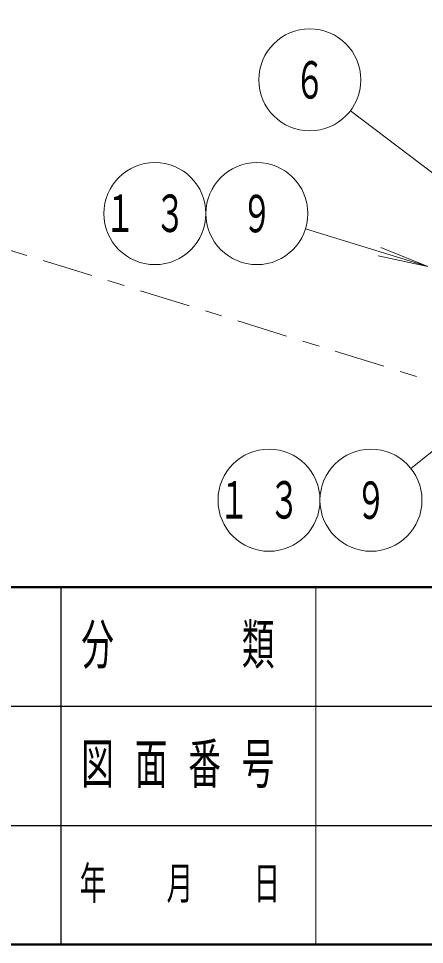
# Model space of a CAD drawing. Units: millimetres on the paper. Extents: x -385 to 0, y -594 to 267.
# Drawn here: x -137.5 to -113.6, y 0 to 54.4 of the extents above; entities that cross this region are included whole.
import ezdxf
from ezdxf.enums import TextEntityAlignment as Align

# ---------------------------------------------------------------- set-up
doc = ezdxf.new("R2010")
doc.units = ezdxf.units.MM
doc.linetypes.add('USER2', pattern=[6, 3, -1, 1, -1])
doc.layers.add('LY_1', color=7, linetype='Continuous', lineweight=13)
doc.styles.add('ＭＳ ゴシック', font='')
doc.styles.get('ＭＳ ゴシック').set_extended_font_data('MS Gothic')

msp = doc.modelspace()

# ---------------------------------------------------------------- linework, layer by layer
at = {"layer": 'LY_1', "linetype": 'USER2'}
msp.add_line((-181.893, 54.404), (-112.548, 32.904), dxfattribs=at)
at = {"layer": 'LY_1'}
for p, q in [((-117.964, 48.987), (-106.655, 40.404)), ((-120.6, 42.055), (-113.4, 39.826)), ((-113.4, 39.826), (-116.177, 40.96)), ((-113.4, 39.826), (-116.332, 40.46)), ((-114.408, 27.975), (-108.987, 32.304)), ((-120, 21), (-120, 0))]:
    msp.add_line(p, q, dxfattribs=at)
at = {"layer": 'LY_1', "lineweight": 50}
for p, q in [((-385, 21), (0, 21)), ((-385, 0), (0, 0))]:
    msp.add_line(p, q, dxfattribs=at)
at = {"layer": 'LY_1', "lineweight": 25}
for p, q in [((-135, 21), (-135, 0)), ((-187.5, 14), (-70, 14)), ((-242.5, 7), (0, 7))]:
    msp.add_line(p, q, dxfattribs=at)
at = {"layer": 'LY_1'}
for centre in [(-120.353, 50.8), (-129.465, 42.943), (-123.465, 42.943), (-122.752, 26.103), (-116.752, 26.103)]:
    msp.add_circle(centre, 3, dxfattribs=at)

# ---------------------------------------------------------------- texts
at = {"layer": 'LY_1', "style": 'ＭＳ ゴシック', "width": 0.6}
for s, p in [('６', (-120.353, 50.8)), ('９', (-123.465, 42.943)), ('９', (-116.752, 26.103))]:
    msp.add_text(s, height=2.199, dxfattribs=at).set_placement(p, align=Align.MIDDLE_CENTER)
at = {"layer": 'LY_1', "attachment_point": 5, "style": 'ＭＳ ゴシック'}
for s, insert, char_height in [('\\T1.64;\\W0.6;１３', (-129.465, 42.943), 2.199), ('\\T1.64;\\W0.6;１３', (-122.752, 26.103), 2.199), ('\\T1.64;\\W0.6;分\u3000\u3000類', (-127.5, 17.5), 2.346), ('\\T1.64;\\W0.6;図面番号', (-127.5, 10.5), 2.346), ('\\T1.64;\\W0.6;年\u3000月\u3000日', (-127.5, 3.5), 1.906)]:
    msp.add_mtext(s, dxfattribs=dict(at, insert=insert, char_height=char_height))

doc.saveas('drawing.dxf')
